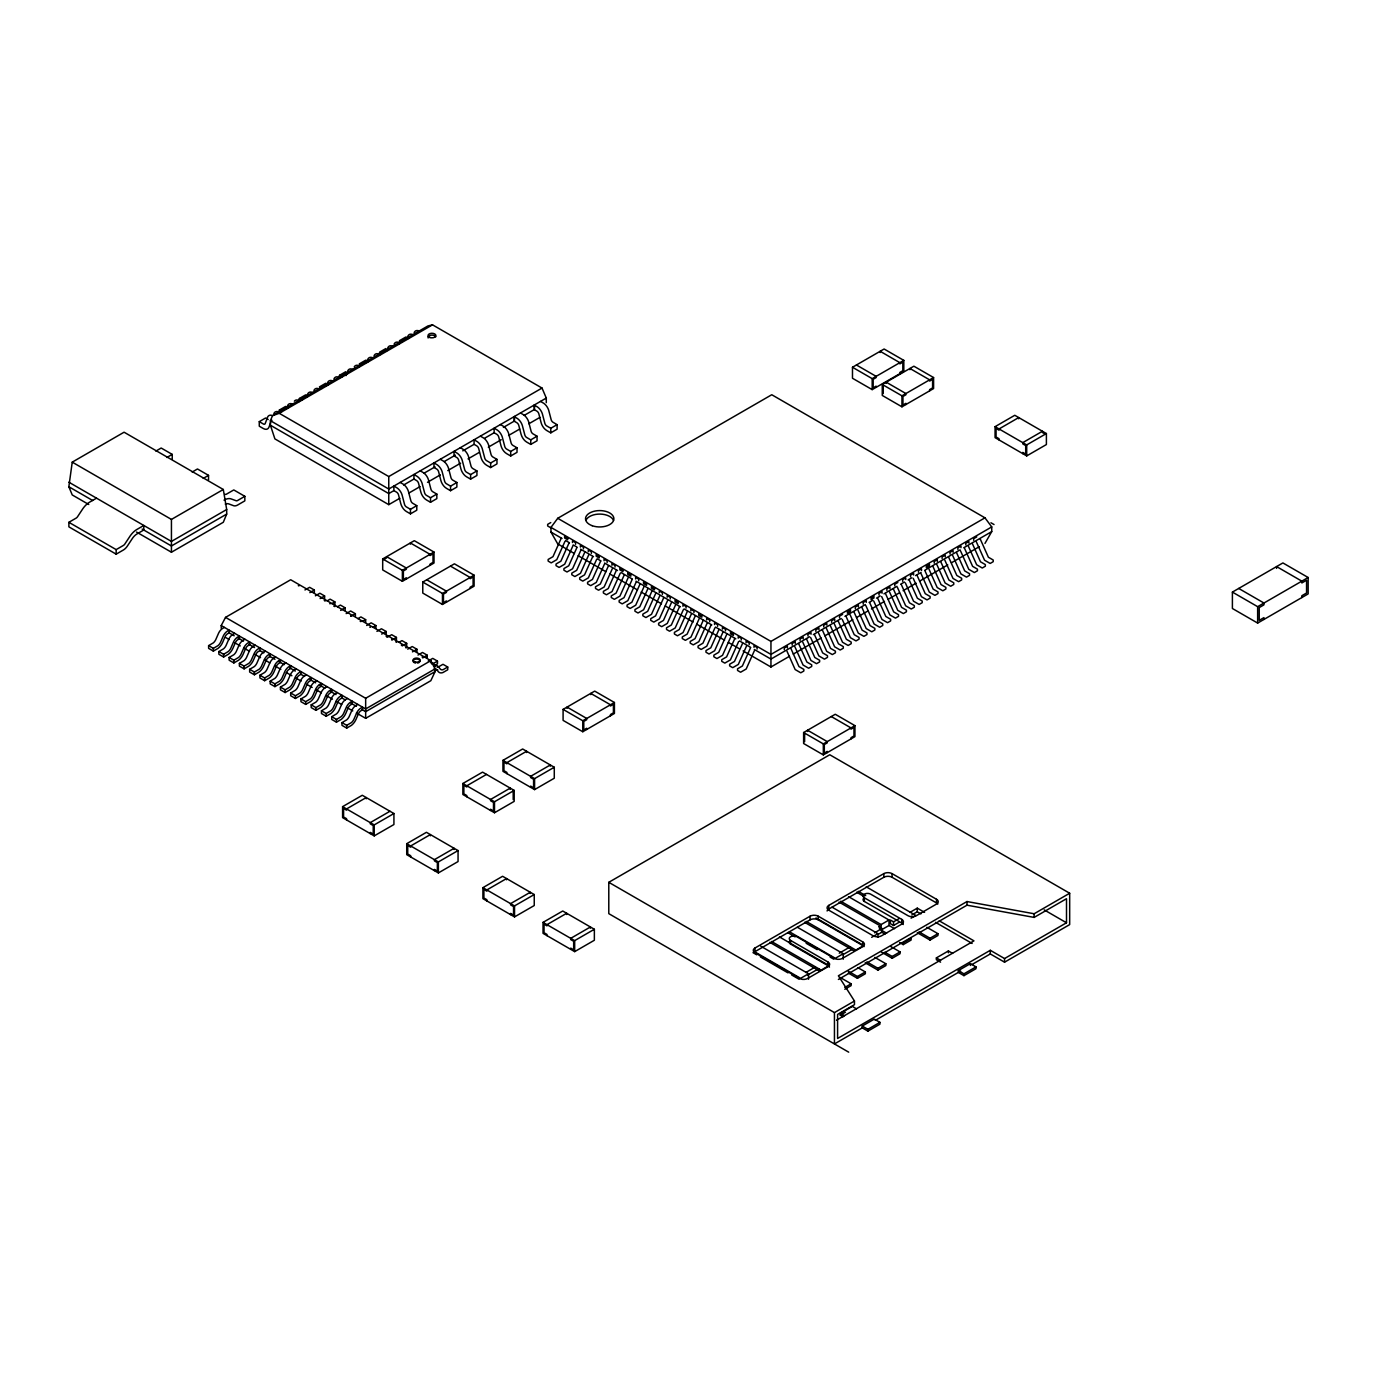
<?xml version="1.0" encoding="UTF-8"?>
<svg xmlns="http://www.w3.org/2000/svg" width="1377" height="1377" viewBox="0 0 1377 1377"><rect width="100%" height="100%" fill="white"/><g stroke="black" fill="none" stroke-linecap="round" stroke-linejoin="round"><path stroke-width="1.5" d="M88.765 504.498L72.241 494.945L68.85 486.752L72.241 462.138L124.085 432.206L223.298 489.489L226.689 509.524L226.689 514.086L223.298 522.279L171.436 552.229L136.53 532.073M270.649 422.567L268.963 427.163A8.52 4.923 60 0 1 263.282 428.505L259.272 426.199L259.272 421.637L265.589 417.988L268.188 419.503M286.45 408.78L287.759 405.286A8.555 4.94 60 0 1 292.613 404.098M306.486 397.213L307.811 393.702A8.555 4.94 60 0 1 312.665 392.531L313.181 392.806M326.538 385.629L327.846 382.135A8.555 4.94 60 0 1 332.7 380.964L333.217 381.222M346.023 375.594L347.899 370.568A8.555 4.94 60 0 1 352.753 369.38L353.269 369.656M366.626 362.495L367.934 358.984A8.555 4.94 60 0 1 372.788 357.813L373.322 358.089M386.662 350.911L387.987 347.417A8.555 4.94 60 0 1 392.841 346.247L393.357 346.505M406.714 339.344L408.04 335.85A8.555 4.94 60 0 1 412.876 334.663L413.41 334.938M399.829 498.267L388.762 504.653L274.901 438.902L270.408 425.235L270.408 420.691L272.526 415.665L427.92 325.953L432.516 324.834L542.022 388.056L546.29 398.073L546.29 402.635M264.195 659.962L261.578 665.986A6.334 3.649 -60 0 1 259.048 669.325L254.384 672.045L249.65 669.308L249.65 672.045L254.384 674.782L259.117 672.045A9.673 5.594 -60 0 0 263.73 665.969L266.14 660.409A4.165 2.41 -60 0 1 268.584 657.466L270.167 656.554L270.167 653.817L268.154 655.004A7.522 4.338 -60 0 0 264.418 659.463L269.772 662.974M273.834 413.651L274.04 413.203A8.555 4.94 60 0 1 278.877 412.033L279.411 412.308M313.922 390.5L314.128 390.07A8.555 4.94 60 0 1 318.965 388.882M333.974 378.933L334.163 378.486A8.555 4.94 60 0 1 339.017 377.315L339.534 377.591M374.062 355.782L374.251 355.352A8.555 4.94 60 0 1 379.105 354.164L379.622 354.44M394.097 344.216L394.304 343.768A8.555 4.94 60 0 1 399.158 342.598L399.674 342.873M414.15 332.649L414.339 332.201A8.555 4.94 60 0 1 419.193 331.031L419.71 331.289M561.179 538.304L552.986 556.669L548.132 559.458L548.132 561.093L551.213 562.883L556.79 559.647L565 541.299M569.08 542.865L560.869 561.214L556.033 564.019L556.033 565.654L559.096 567.427L564.69 564.209L572.901 545.86M576.963 547.426L568.753 565.775L563.916 568.581L563.916 570.216L566.997 571.989L572.574 568.77L580.784 550.404M584.864 551.988L576.653 570.336L571.799 573.125L571.799 574.777L574.88 576.55L580.474 573.314L588.685 554.965M592.747 556.532L584.537 574.88L579.7 577.686L579.7 579.321L582.781 581.111L588.358 577.875L596.568 559.527M600.647 561.093L592.437 579.442L587.583 582.247L587.583 583.882L590.664 585.655L596.258 582.437L604.469 564.088M608.531 565.654L600.32 584.003L595.484 586.791L595.484 588.444L598.565 590.217L604.142 586.998L612.352 568.632M616.431 570.198L608.221 588.564L603.367 591.353L603.367 592.988L606.448 594.778L612.042 591.542L620.252 573.193M624.315 574.76L616.104 593.108L611.268 595.914L611.268 597.549L614.349 599.322L619.925 596.103L628.136 577.755M632.215 579.321L624.005 597.67L619.151 600.458L619.151 602.11L622.232 603.883L627.826 600.665L636.036 582.299M640.098 583.865L631.888 602.231L627.051 605.019L627.051 606.655L630.132 608.445L635.709 605.209L643.92 586.86M647.999 588.427L639.789 606.775L634.935 609.581L634.935 611.216L638.016 612.989L643.61 609.77L651.803 591.422M655.882 592.988L647.672 611.336L642.835 614.142L642.835 615.777L645.916 617.55L651.493 614.331L659.703 595.966M663.783 597.549L655.572 615.898L650.719 618.686L650.719 620.338L653.8 622.111L659.394 618.875L667.587 600.527M671.666 602.093L663.456 620.442L658.619 623.247L658.619 624.883L661.7 626.673L667.277 623.437L675.487 605.088M679.549 606.655L671.356 625.003L666.502 627.809L666.502 629.444L669.583 631.217L675.178 627.998L683.371 609.65M687.45 611.216L679.24 629.564L674.403 632.353L674.403 634.005L677.484 635.778L683.061 632.559L691.271 614.194M695.333 615.76L687.14 634.126L682.286 636.914L682.286 638.549L685.367 640.339L690.961 637.103L699.155 618.755M703.234 620.321L695.024 638.67L690.187 641.475L690.187 643.111L693.268 644.884L698.845 641.665L707.055 623.316M711.117 624.883L702.924 643.231L698.07 646.02L698.07 647.672L701.151 649.445L706.745 646.226L714.938 627.86M719.018 629.427L710.807 647.792L705.971 650.581L705.971 652.233L709.035 654.006L714.629 650.77L722.839 632.422M726.901 633.988L718.708 652.337L713.854 655.142L713.854 656.777L716.935 658.55L722.529 655.332L730.722 636.983M734.802 638.549L726.591 656.898L721.755 659.703L721.755 661.339L724.818 663.112L730.412 659.893L738.623 641.544M742.685 643.111L734.492 661.459L729.638 664.248L729.638 665.9L732.719 667.673L738.313 664.437L746.506 646.088M750.585 647.655L742.375 666.003L737.538 668.809L737.538 670.444L740.602 672.234L746.196 668.998L754.407 650.65M221.232 628.308L221.232 625.571L225.518 617.378L290.685 579.751L430.829 660.65L435.098 668.861L435.098 671.597L430.829 680.703L365.662 718.329L356.436 713.011M984.968 543.416L991.733 531.608L991.733 526.926L984.968 517.838L771.757 394.734L557.719 518.303L550.972 527.408L550.972 532.09L557.719 543.898L574.416 553.537M155.876 451.088L161.178 448.024L172.228 454.393L172.228 458.954M96.51 498.164L89.092 502.467A16.317 9.415 -60 0 0 82.964 508.526L77.542 516.736A3.649 2.1 -60 0 1 76.165 518.096L68.884 522.313L68.884 526.857L116.167 554.156L123.31 550.043A9.226 5.336 -60 0 0 127.441 545.946L132.226 538.682A10.741 6.197 -60 0 1 137.029 533.915L143.793 530.007L143.793 525.463L136.375 529.766A16.317 9.415 -60 0 0 130.247 535.825L124.825 544.035A3.649 2.1 -60 0 1 123.448 545.395L116.167 549.612L68.884 522.313M166.91 457.474L172.228 454.393M279.324 413.1L279.324 410.071L285.624 406.422L288.241 407.919M299.36 401.533L299.36 398.487L305.677 394.855L308.276 396.352M339.448 378.382L339.448 375.353L345.765 371.704M359.5 366.816L359.5 363.769L365.817 360.137L368.416 361.635M385.853 348.553L379.536 352.202L379.536 355.249M399.588 343.665L399.588 340.635L405.905 336.986L408.504 338.484M259.272 421.637L263.489 424.064A2.943 1.704 60 0 0 265.159 423.668L267.723 416.852A8.555 4.94 60 0 1 272.577 415.682L279.256 413.307L432.516 324.834M192.178 472.053L197.479 468.972L208.529 475.358L208.529 479.919M203.211 478.421L208.529 475.358M72.241 462.138L171.436 519.422L223.298 489.489M225.26 504.102A10.741 6.197 -60 0 1 228.789 503.913L233.556 505.686A9.226 5.336 -60 0 0 237.687 504.998L244.831 500.867L244.831 496.322L237.55 500.522A3.649 2.1 -60 0 1 236.173 500.746L230.751 498.784A16.317 9.415 -60 0 0 224.623 499.799L224.021 500.126M226.689 509.524L171.436 541.419L68.85 482.191M226.689 514.086L171.436 545.981L142.124 529.061M279.256 413.307L388.762 476.545L542.022 388.056M546.29 398.073L388.762 489.024L270.408 420.691M400.208 482.415L403.495 484.343A8.555 4.94 60 0 1 408.332 491.107L410.897 500.884A2.943 1.704 60 0 0 412.566 503.19L416.783 505.652L416.783 510.213L410.466 513.862L406.456 511.538A8.52 4.923 60 0 1 400.776 503.638L398.538 494.911A2.961 1.704 60 0 0 396.559 492.157L393.891 490.625L388.762 493.586L270.408 425.235M403.65 484.997L413.943 479.041L416.594 480.573A2.961 1.704 60 0 1 418.574 483.344L420.828 492.054A8.52 4.923 60 0 0 426.509 499.971L430.519 502.278L436.836 498.629L436.836 494.085L432.602 491.623A2.943 1.704 60 0 1 430.949 489.3L428.385 479.54A8.555 4.94 60 0 0 423.531 472.759L420.26 470.848M423.944 473.258L435.046 466.872M444.272 461.536L455.357 455.133M462.758 450.864L473.843 444.461M484.928 438.058L494.154 432.739L494.119 428.195L497.407 430.123A8.555 4.94 60 0 1 502.244 436.888L504.808 446.664A2.943 1.704 60 0 0 506.478 448.971L510.695 451.432L517.012 447.783L517.012 452.344L510.695 455.994L506.684 453.67A8.52 4.923 60 0 1 501.004 445.769L498.749 437.043A2.961 1.704 60 0 0 496.77 434.289L494.119 432.757M503.397 427.404L514.482 421.001L514.482 416.439M524.224 415.372L534.534 409.434L534.534 404.872M409.055 492.949L420.105 486.563M427.49 482.294L440.382 474.841M447.766 470.59L460.675 463.137M468.042 458.885L479.11 452.499M488.319 447.181L501.228 439.728M508.595 435.459L519.663 429.073M528.888 423.755L539.939 417.369M393.891 490.625L393.891 486.064L397.178 487.992A8.555 4.94 60 0 1 402.032 494.756L404.58 504.533A2.943 1.704 60 0 0 406.249 506.839L410.466 509.301L416.783 505.652M413.943 479.041L413.943 474.48L417.214 476.408A8.555 4.94 60 0 1 422.068 483.189L424.632 492.949A2.943 1.704 60 0 0 426.302 495.272L430.519 497.717L436.836 494.085M450.554 486.15L456.871 482.501L456.871 487.062L450.554 490.711L446.544 488.387A8.52 4.923 60 0 1 440.864 480.487L438.626 471.76A2.961 1.704 60 0 0 436.647 469.006L433.996 467.474L433.996 462.913L437.266 464.841A8.555 4.94 60 0 1 442.12 471.623L444.668 481.382A2.943 1.704 60 0 0 446.337 483.688L450.554 486.15L450.554 490.711M470.607 474.583L476.924 470.934L476.924 475.495L470.607 479.127L466.596 476.821A8.52 4.923 60 0 1 460.916 468.92L458.661 460.193A2.961 1.704 60 0 0 456.682 457.439L454.031 455.907L454.031 451.346L457.302 453.257A8.555 4.94 60 0 1 462.156 460.038L464.72 469.815A2.943 1.704 60 0 0 466.39 472.122L470.607 474.583L470.607 479.127M490.642 462.999L496.959 459.367L496.959 463.911L490.642 467.56L486.649 465.254A8.52 4.923 60 0 1 480.969 457.336L478.714 448.627A2.961 1.704 60 0 0 476.735 445.855L474.084 444.323L474.084 439.762L477.354 441.69A8.555 4.94 60 0 1 482.208 448.472L484.773 458.231A2.943 1.704 60 0 0 486.425 460.555L490.642 462.999L490.642 467.56M530.747 439.865L537.047 436.216L537.047 440.778L530.747 444.41L526.737 442.103A8.52 4.923 60 0 1 521.057 434.203L518.802 425.476A2.961 1.704 60 0 0 516.823 422.722L514.172 421.173L514.172 416.629L517.442 418.539A8.555 4.94 60 0 1 522.296 425.321L524.861 435.098A2.943 1.704 60 0 0 526.513 437.404L530.747 439.865L530.747 444.41M550.783 428.281L557.1 424.65L557.1 429.194L550.783 432.843L546.772 430.536A8.52 4.923 60 0 1 541.092 422.619L538.855 413.909A2.961 1.704 60 0 0 536.875 411.138L534.207 409.606L534.207 405.045L537.495 406.972A8.555 4.94 60 0 1 542.349 413.754L544.896 423.514A2.943 1.704 60 0 0 546.566 425.837L550.783 428.281L550.783 432.843M224.399 627.396L222.385 628.583A7.522 4.338 -60 0 0 218.65 633.041L215.81 639.548A6.334 3.649 -60 0 1 213.28 642.904L208.615 645.624L208.615 648.36L213.349 651.097L218.082 648.36A9.673 5.594 -60 0 0 222.695 642.267L225.105 636.708A4.165 2.41 -60 0 1 227.549 633.781L229.133 632.869L229.133 630.132L227.119 631.32A7.522 4.338 -60 0 0 223.384 635.778L220.544 642.284A6.334 3.649 -60 0 1 218.014 645.624L213.349 648.36L208.615 645.624M234.658 633.317L232.644 634.504A7.522 4.338 -60 0 0 228.909 638.962L226.069 645.469A6.334 3.649 -60 0 1 223.539 648.825L218.874 651.545L218.874 654.282L223.608 657.018L228.341 654.282A9.673 5.594 -60 0 0 232.954 648.188L235.364 642.629A4.165 2.41 -60 0 1 237.808 639.703L239.391 638.79L239.391 636.054L237.378 637.241A7.522 4.338 -60 0 0 233.642 641.699L230.802 648.206A6.334 3.649 -60 0 1 228.272 651.545L223.608 654.282L218.874 651.545M309.859 592.644L314.352 590.044L314.352 592.764M315.385 595.828L319.877 593.229L324.611 595.966L324.611 598.702M382.686 558.942L414.305 540.679L434.013 552.057L434.013 563.038L402.377 581.301L382.686 569.923L382.686 558.942L402.377 570.302L434.013 552.057M244.917 639.238L242.903 640.425A7.522 4.338 -60 0 0 239.168 644.884L236.328 651.39A6.334 3.649 -60 0 1 233.797 654.746L229.133 657.466L229.133 660.203L233.866 662.939L238.6 660.203A9.673 5.594 -60 0 0 243.213 654.109L245.622 648.55A4.165 2.41 -60 0 1 248.067 645.624L249.65 644.711L249.65 641.975L247.636 643.162A7.522 4.338 -60 0 0 243.901 647.62L241.061 654.127A6.334 3.649 -60 0 1 238.531 657.483L233.866 660.203L229.133 657.466M383.667 559.578L386.644 557.874M320.118 598.565L324.611 595.966M327.141 600.888L330.136 599.15L334.869 601.887L334.869 604.623M255.175 645.159L253.161 646.347A7.522 4.338 -60 0 0 249.426 650.805L246.586 657.328A6.334 3.649 -60 0 1 244.056 660.667L239.391 663.387L239.391 666.124L244.125 668.861L248.858 666.124A9.673 5.594 -60 0 0 253.471 660.048L255.881 654.471A4.165 2.41 -60 0 1 258.325 651.545L259.909 650.632L259.909 647.896L257.895 649.083A7.522 4.338 -60 0 0 254.16 653.541L251.32 660.048A6.334 3.649 -60 0 1 248.789 663.404L244.125 666.124L239.391 663.387M331.874 603.625L334.869 601.887M337.399 606.809L340.394 605.071L345.128 607.808L345.128 610.545M265.434 651.097L263.42 652.268A7.522 4.338 -60 0 0 259.685 656.743L256.845 663.249A6.334 3.649 -60 0 1 254.315 666.588L249.65 669.308M340.635 610.407L345.128 607.808M346.161 613.591L350.653 610.992L355.386 613.729L355.386 616.466M275.693 657.018L273.679 658.189A7.522 4.338 -60 0 0 269.944 662.664L267.104 669.17A6.334 3.649 -60 0 1 264.573 672.51L259.909 675.246L259.909 677.966L264.642 680.703L269.376 677.966A9.673 5.594 -60 0 0 273.989 671.89L276.398 666.33A4.165 2.41 -60 0 1 278.842 663.387L280.426 662.475L280.426 659.755L278.412 660.926A7.522 4.338 -60 0 0 274.677 665.401L271.837 671.907A6.334 3.649 -60 0 1 269.307 675.246L264.642 677.966L259.909 675.246M350.894 616.328L355.386 613.729M357.917 618.652L360.912 616.913L365.662 619.65L365.662 622.387M422.773 582.075L454.41 563.83L474.101 575.19L474.101 586.189L442.465 604.451L422.773 593.074L422.773 582.075L442.465 593.453L474.101 575.19M285.951 662.939L283.937 664.11A7.522 4.338 -60 0 0 280.202 668.585L277.362 675.091A6.334 3.649 -60 0 1 274.832 678.431L270.167 681.167L270.167 683.887L274.901 686.624L279.634 683.887A9.673 5.594 -60 0 0 284.247 677.811L286.657 672.251A4.165 2.41 -60 0 1 289.101 669.308L290.685 668.396L290.685 665.676L288.671 666.847A7.522 4.338 -60 0 0 284.936 671.322L282.096 677.828A6.334 3.649 -60 0 1 279.565 681.167L274.901 683.887L270.167 681.167M362.65 621.388L365.662 619.65M366.678 625.451L371.17 622.834L375.921 625.571L375.921 628.308M296.21 668.861L294.196 670.048A7.522 4.338 -60 0 0 290.461 674.506L287.621 681.013A6.334 3.649 -60 0 1 285.091 684.352L280.426 687.089L280.426 689.825L285.159 692.545L289.893 689.825A9.673 5.594 -60 0 0 294.506 683.732L296.916 678.173A4.165 2.41 -60 0 1 299.36 675.246L300.943 674.334L300.943 671.597L298.929 672.768A7.522 4.338 -60 0 0 295.194 677.243L292.354 683.749A6.334 3.649 -60 0 1 289.824 687.089L285.159 689.825L280.426 687.089M550.748 522.572L547.667 524.344L547.667 525.98L551.402 528.131M372.909 627.31L375.921 625.571M376.937 631.372L381.429 628.773L386.18 631.492L386.18 634.229M306.469 674.782L304.455 675.969A7.522 4.338 -60 0 0 300.72 680.427L297.88 686.934A6.334 3.649 -60 0 1 295.349 690.273L290.685 693.01L290.685 695.746L295.418 698.466L300.152 695.746A9.673 5.594 -60 0 0 304.765 689.653L307.174 684.094A4.165 2.41 -60 0 1 309.618 681.167L311.202 680.255L311.202 677.518L309.188 678.689A7.522 4.338 -60 0 0 305.453 683.164L302.613 689.67A6.334 3.649 -60 0 1 300.083 693.01L295.418 695.746L290.685 693.01M381.67 634.091L386.18 631.492M852.483 367.263L884.12 349.001L903.811 360.378L903.811 371.377L872.192 389.622L852.483 378.262L852.483 367.263L872.192 378.641L903.811 360.378M387.195 637.293L391.688 634.694L396.438 637.413L396.438 640.15M316.727 680.703L314.713 681.89A7.522 4.338 -60 0 0 310.978 686.348L308.138 692.855A6.334 3.649 -60 0 1 305.608 696.211L300.943 698.931L300.943 701.668L305.677 704.404L310.41 701.668A9.673 5.594 -60 0 0 315.023 695.574L317.433 690.015A4.165 2.41 -60 0 1 319.877 687.089L321.461 686.176L321.461 683.44L319.447 684.627A7.522 4.338 -60 0 0 315.712 689.085L312.872 695.592A6.334 3.649 -60 0 1 310.341 698.931L305.677 701.668L300.943 698.931M391.929 640.03L396.438 637.413M398.951 642.353L401.964 640.615L406.697 643.352L406.697 646.071M326.986 686.624L324.972 687.812A7.522 4.338 -60 0 0 321.237 692.27L318.397 698.776A6.334 3.649 -60 0 1 315.867 702.132L311.202 704.852L311.202 707.589L315.935 710.325L320.669 707.589A9.673 5.594 -60 0 0 325.282 701.495L327.692 695.936A4.165 2.41 -60 0 1 330.136 693.01L331.719 692.097L331.719 689.361L329.705 690.548A7.522 4.338 -60 0 0 325.97 695.006L323.13 701.513A6.334 3.649 -60 0 1 320.6 704.852L315.935 707.589L311.202 704.852M402.187 645.951L406.697 643.352M407.712 649.135L412.222 646.536L416.956 649.273L416.956 652.01M337.245 692.545L335.231 693.733A7.522 4.338 -60 0 0 331.496 698.191L328.655 704.697A6.334 3.649 -60 0 1 326.125 708.053L321.461 710.773L321.461 713.51L326.194 716.247L330.928 713.51A9.673 5.594 -60 0 0 335.54 707.417L337.95 701.857A4.165 2.41 -60 0 1 340.394 698.931L341.978 698.019L341.978 695.282L339.964 696.469A7.522 4.338 -60 0 0 336.229 700.927L333.389 707.434A6.334 3.649 -60 0 1 330.859 710.79L326.194 713.51L321.461 710.773M412.446 651.872L416.956 649.273M882.261 384.458L913.88 366.196L933.589 377.556L933.589 388.555L901.952 406.817L882.261 395.44L882.261 384.458L901.952 395.819L933.589 377.556M417.971 655.056L422.481 652.457L427.214 655.194L427.214 657.931M347.503 698.466L345.489 699.654A7.522 4.338 -60 0 0 341.754 704.129L338.914 710.635A6.334 3.649 -60 0 1 336.384 713.975L331.719 716.694L331.719 719.431L336.453 722.168L341.186 719.431A9.673 5.594 -60 0 0 345.799 713.355L348.209 707.778A4.165 2.41 -60 0 1 350.653 704.852L352.237 703.94L352.237 701.203L350.223 702.39A7.522 4.338 -60 0 0 346.488 706.849L343.648 713.355A6.334 3.649 -60 0 1 341.117 716.711L336.453 719.431L331.719 716.694M422.705 657.793L427.214 655.194M428.23 660.977L432.739 658.378L437.473 661.115L437.473 663.852L434.306 665.676M225.518 617.378L365.662 698.277L430.829 660.65M357.762 704.404L355.748 705.575A7.522 4.338 -60 0 0 352.013 710.05L349.173 716.556A6.334 3.649 -60 0 1 346.643 719.896L341.978 722.615L341.978 725.352L346.711 728.089L351.445 725.352A9.673 5.594 -60 0 0 356.058 719.276L358.468 713.716A4.165 2.41 -60 0 1 360.912 710.773L362.495 709.861L362.495 707.124L360.481 708.312A7.522 4.338 -60 0 0 356.746 712.77L353.906 719.293A6.334 3.649 -60 0 1 351.376 722.632L346.711 725.352L341.978 722.615M437.473 661.115L432.963 663.714A6.334 3.649 -60 0 1 431.655 663.921M435.098 668.861L365.662 708.948L221.232 625.571M435.098 671.597L365.662 711.685L361.944 709.551M434.237 668.551A4.165 2.41 -60 0 1 435.975 668.964L438.385 671.752A9.673 5.594 -60 0 0 442.998 672.51L447.732 669.773L447.732 667.036L443.067 669.687A6.334 3.649 -60 0 1 440.537 669.274L437.697 666.038A7.522 4.338 -60 0 0 433.962 665.9L433.566 666.089M995.072 426.663L1014.78 415.286L1046.4 433.548L1046.4 444.547L1026.708 455.907L995.072 437.645L995.072 426.663L1026.708 444.926L1046.4 433.548M342.598 806.647L362.289 795.269L393.925 813.532L393.925 824.53L374.217 835.891L342.598 817.645L342.598 806.647L374.217 824.909L393.925 813.532M1042.441 431.259L1022.75 442.637L1022.75 443.859L1025.71 445.58L1025.71 454.117L1022.75 452.413L1022.75 453.635M563.09 709.379L594.709 691.116L614.417 702.494L614.417 713.475L582.781 731.738L563.09 720.378L563.09 709.379L582.781 720.756L614.417 702.494M389.966 811.26L370.275 822.62L370.275 823.842L373.236 825.563L373.236 834.101L370.275 832.397L370.275 833.619M462.861 783.496L482.57 772.136L514.189 790.398L514.189 801.38L494.498 812.757L462.861 794.495L462.861 783.496L494.498 801.758L514.189 790.398M502.949 760.362L522.658 748.985L554.277 767.247L554.277 778.229L534.586 789.606L502.949 771.344L502.949 760.362L534.586 778.625L554.277 767.247M486.511 774.408L466.82 785.785L466.82 787.007L463.86 785.286L463.86 793.84L466.82 795.562L466.82 796.767M406.731 843.688L426.44 832.31L458.059 850.573L458.059 861.554L438.368 872.932L406.731 854.669L406.731 843.688L438.368 861.933L458.059 850.573M557.719 518.303L770.948 641.407L984.968 517.838M991.733 526.926L770.948 654.402L550.972 527.408M842.604 614.366L839.522 616.139L839.522 617.774M874.171 596.138L871.09 597.911L871.09 599.563L874.171 597.773M897.838 582.471L894.775 584.244L894.775 585.879M976.758 536.91L973.677 538.682L973.677 540.318M809.624 636.759L770.948 659.084L754.303 649.479M813.342 634.608L841.209 618.514M844.927 616.362L865.376 604.572M869.094 602.42L872.811 600.286M876.529 598.134L880.23 595.983M883.948 593.848L896.961 586.327M900.678 584.192L904.396 582.041M908.114 579.889L911.832 577.755M915.55 575.603L921.127 572.384M924.828 570.233L960.148 549.853M963.866 547.702L991.733 531.608M743.132 650.942L770.948 667.002L789.555 656.244M793.272 654.092L821.191 637.981M824.909 635.83L852.828 619.719M856.563 617.567L867.717 611.113M871.452 608.961L884.464 601.439M888.199 599.305L899.37 592.85M903.088 590.699L916.118 583.177M919.836 581.025L947.755 564.914M951.473 562.763L979.391 546.652M482.914 887.649L502.605 876.288L534.242 894.551L534.242 905.532L514.533 916.91L482.914 898.647L482.914 887.649L514.533 905.911L534.242 894.551M803.617 732.53L835.254 714.267L854.945 725.645L854.945 736.626L823.326 754.889L803.617 743.511L803.617 732.53L823.326 743.907L854.945 725.645M848.697 1052.166L608.789 913.657L608.789 882.313L829.763 754.751L1069.671 893.243L1069.671 924.604L1004.556 962.179L990.304 953.951L971.749 964.657M543.037 922.383L562.745 911.006L594.365 929.268L594.365 940.25L574.674 951.627L543.037 933.365L543.037 922.383L574.674 940.629L594.365 929.268M1232.398 592.093L1282.899 562.935L1308.15 577.514L1308.15 593.917L1257.649 623.075L1232.398 608.496L1232.398 592.093L1257.649 606.672L1308.15 577.514M790.553 940.405L827.938 961.989A5.818 3.356 0 0 1 827.938 966.74L807.679 978.445A5.818 3.356 0 0 1 799.452 978.445L754.975 952.764A5.818 3.356 0 0 1 754.975 948.013L810.037 916.221A5.818 3.356 0 0 1 818.265 916.221L862.742 941.902A5.818 3.356 0 0 1 862.742 946.653L842.483 958.358A5.818 3.356 0 0 1 834.255 958.358L796.87 936.773A4.458 2.582 0 0 0 790.553 936.773A4.458 2.582 0 0 0 790.553 940.405L790.553 944.054L827.938 965.638A5.818 3.356 0 0 1 829.453 967.153M864.36 901.453A4.458 2.582 0 0 1 864.36 897.804L901.746 919.388A5.818 3.356 0 0 1 901.746 924.139L881.469 935.844A5.818 3.356 0 0 1 873.242 935.844L828.765 910.163A5.818 3.356 0 0 1 828.765 905.412L883.845 873.62A5.818 3.356 0 0 1 892.055 873.62L936.532 899.301A5.818 3.356 0 0 1 936.532 904.052L916.273 915.739A5.818 3.356 0 0 1 908.045 915.739L870.66 894.155A4.458 2.582 0 0 0 864.36 894.155A4.458 2.582 0 0 0 864.36 897.804L864.36 901.453L901.746 923.038A5.818 3.356 0 0 1 903.243 924.535M754.045 952.35A5.818 3.356 0 0 1 754.975 951.662L810.037 919.87A5.818 3.356 0 0 1 818.265 919.87L862.742 945.551A5.818 3.356 0 0 1 863.999 946.636M827.112 910.989A5.818 3.356 0 0 1 828.765 909.061L883.845 877.269A5.818 3.356 0 0 1 892.055 877.269L936.532 902.951A5.818 3.356 0 0 1 937.806 904.035M881.125 924.569L889.008 920.008L889.008 925.482L881.125 930.026L881.125 924.569L840.71 901.229M805.82 972.489L815.098 967.119M839.247 953.194L850.384 946.756M874.533 932.814L881.951 928.528L881.951 932.177L878.233 934.329M899.009 922.332L893.535 925.482L890.385 923.674L890.385 920.025L893.535 921.85L899.009 918.683M909.973 912.366L917.271 908.149L924.587 912.366M808.523 979.236L808.523 973.78L800.622 978.324L754.699 951.817M843.24 959.201L843.24 953.727L835.357 958.289L789.417 931.764M871.658 937.324L877.958 933.675L877.958 937.324M807.679 975.054L818.816 968.633M842.965 954.691L852.243 949.338M911.798 914.948L917.271 911.781L920.938 913.898M862.174 946.429L855.874 950.078L806.268 921.437M911.109 918.184L915.843 915.447L866.236 886.822M1069.671 893.243L1034.144 913.76L966.998 901.539L838.386 975.794L854.463 1001.027L854.463 1004.676L837.595 1014.419L837.595 1038.465L990.304 950.302L1004.556 958.547L1066.504 922.779L1066.504 898.716L1034.144 917.409L966.998 905.188L838.386 979.443M903.226 944.622L911.109 940.061L911.109 938.236L903.226 942.797L903.226 944.622L899.577 942.505M848.232 971.198L857.441 976.5L865.341 971.955L865.341 973.78L857.441 978.324L848.335 973.074M884.809 952.213L892.176 956.464L900.059 951.903L900.059 953.727L892.176 958.289L881.246 951.972M844.824 987.447L851.141 983.798L851.141 985.622L844.824 989.271M866.908 961.921L877.958 968.306L885.859 963.745L885.859 965.57L877.958 970.131L865.221 962.764M918.993 931.85L930.043 938.236L937.944 933.675L937.944 935.499L930.043 940.061L917.306 932.694M608.789 882.313L834.445 1012.594L854.463 1001.027M843.103 1016.811L840.28 1015.193L840.28 1013.369L852.329 1006.415L856.546 1008.859M940.577 962.162L936.36 959.735L936.36 957.91L948.392 950.956L952.626 953.383M840.28 1015.193L845.444 1012.215M836.51 1020.219L973.952 940.87L939.217 920.817M862.26 1027.879L862.26 1026.054L874.292 1019.1L879.92 1022.354L879.92 1024.178L867.889 1031.132L862.26 1027.879L834.445 1043.938L834.445 1012.594M958.323 970.596L970.372 963.642L976 966.878L976 968.702L963.952 975.656L958.323 972.403L958.323 970.596L963.952 973.832L976 966.878M875.256 1020.374L960.612 971.095M862.26 1026.054L867.889 1029.307L879.92 1022.354M304.954 589.958L309.618 587.308L314.352 590.044M224.967 494.309L225.122 494.36A3.649 2.1 -60 0 0 226.499 494.136L233.78 489.937L244.831 496.322M359.586 366.007L359.07 365.748A8.555 4.94 60 0 0 354.216 366.919M299.446 400.724L298.929 400.466A8.555 4.94 60 0 0 294.368 401.172M1042.441 432.481L1045.418 434.203M856.442 364.991L876.133 376.351L876.133 377.573L873.173 379.295L873.173 387.832L876.133 386.128L876.133 387.35M1238.698 588.444L1263.966 603.023L1263.966 604.847L1259.215 607.584L1259.215 620.338L1263.966 617.602L1263.966 619.426M990.958 522.778L994.039 524.551M540.524 401.413L543.795 403.323A8.555 4.94 60 0 1 548.648 410.105L551.213 419.865A2.943 1.704 60 0 0 552.883 422.188L557.1 424.65M399.588 340.635L402.187 342.133M520.489 412.98L523.759 414.907A8.555 4.94 60 0 1 528.613 421.672L531.161 431.449A2.943 1.704 60 0 0 532.83 433.755L537.047 436.216M500.436 424.546L503.707 426.474A8.555 4.94 60 0 1 508.561 433.256L511.125 443.015A2.943 1.704 60 0 0 512.795 445.339L517.012 447.783M359.5 363.769L362.099 365.284M480.384 436.13L483.671 438.041A8.555 4.94 60 0 1 488.525 444.823L491.073 454.582A2.943 1.704 60 0 0 492.742 456.906L496.959 459.367M339.448 375.353L342.064 376.85M460.348 447.697L463.619 449.625A8.555 4.94 60 0 1 468.473 456.389L471.037 466.166A2.943 1.704 60 0 0 472.69 468.473L476.924 470.934M328.328 384.785L325.729 383.271L319.412 386.92L322.011 388.434M440.296 459.264L443.583 461.192A8.555 4.94 60 0 1 448.437 467.973L450.985 477.733A2.943 1.704 60 0 0 452.654 480.057L456.871 482.501M730.326 632.009L733.407 633.781L733.407 635.434L730.326 633.661M550.972 532.09L562.057 538.493M565.758 540.627L569.458 542.762M573.159 544.896L576.843 547.03M580.543 549.165L593.487 556.635M597.188 558.769L600.871 560.904M604.572 563.038L617.516 570.508M621.216 572.643L632.301 579.046M636.002 581.18L680.358 606.792M684.059 608.927L711.789 624.934M715.489 627.069L735.817 638.808M739.518 640.942L750.603 647.345M578.116 555.671L605.932 571.73M609.632 573.865L637.448 589.924M641.166 592.058L661.545 603.832M665.263 605.983L693.079 622.043M696.779 624.177L724.595 640.236M728.295 642.37L739.415 648.791M299.36 398.487L301.976 400.001M831.295 716.556L851.003 727.917L851.003 729.139L853.964 727.435L853.964 735.972L851.003 737.693L851.003 738.915M279.324 410.071L281.924 411.568M450.451 566.102L470.142 577.479L470.142 578.701L473.103 576.98L473.103 585.535L470.142 587.239L470.142 588.461M1044.196 909.887L1066.504 922.779M386.644 556.652L406.335 568.03L406.335 569.252L403.375 570.956L403.375 579.51L406.335 577.789L406.335 579.011M426.732 579.803L446.423 591.163L446.423 592.385L443.463 594.107L443.463 602.644L446.423 600.94L446.423 602.162M935.551 922.349L972.128 943.452M926.893 927.306L937.944 933.675M858.353 891.367L865.703 895.618M856.649 892.21L864.016 896.479M848.593 896.685L889.008 920.008M447.732 667.036L442.998 664.299L438.334 666.967A6.334 3.649 -60 0 1 437.18 667.122M889.008 925.482L894.534 928.666M936.36 957.91L940.577 960.337M839.041 902.09L879.542 925.482L879.542 929.131M878.801 926.704L881.951 928.528M881.125 930.026L886.65 933.227M881.366 932.005L884.998 934.105M832.035 907.168L877.958 933.675M890.85 946.584L900.059 951.903M68.85 486.752L92.672 500.505M815.993 917.943L861.916 944.467M874.808 957.376L885.859 963.745M804.564 922.28L854.291 950.991M797.317 927.203L843.24 953.727M857.974 967.704L865.341 971.955M787.73 932.608L795.097 936.876M806.147 943.245L817.198 949.631M830.09 957.067L833.773 959.201M779.434 936.928L829.04 965.57L821.14 970.131L771.55 941.489M840.09 977.412L851.141 983.798M769.846 942.333L819.573 971.043M228.651 632.577L234.193 635.795M237.894 637.93L243.454 641.131M249.013 644.35L254.556 647.551M260.115 650.753L263.816 652.887M269.376 656.106L274.935 659.308M278.636 661.442L284.196 664.661M289.738 667.862L295.298 671.064M300.857 674.282L304.558 676.417M310.1 679.618L315.66 682.82M319.361 684.971L324.92 688.173M330.48 691.374L336.022 694.576M341.582 697.795L345.283 699.929M350.842 703.131L356.402 706.349M760.758 946.206L808.523 973.78M225.518 637.413L229.202 639.548M234.727 642.749L240.269 645.933M243.953 648.068L249.478 651.269M255.02 654.454L260.546 657.655M275.297 666.158L280.839 669.36M286.364 672.561L291.89 675.746M295.59 677.88L301.115 681.064M306.641 684.266L312.183 687.45M315.867 689.584L321.392 692.786M326.934 695.97L332.459 699.172M336.143 701.306L341.685 704.49M347.211 707.692L352.753 710.876M753.012 952.66L756.696 954.795M760.379 956.912L788.005 972.868M791.689 974.985L799.056 979.236M840.28 1013.369L844.514 1015.813M422.928 657.621L422.705 657.397A7.522 4.338 -60 0 0 422.102 657.001M386.627 636.656L386.403 636.432A7.522 4.338 -60 0 0 386.111 636.208M351.118 616.156L350.877 615.932A7.522 4.338 -60 0 0 350.601 615.708M325.075 601.129L324.834 600.888A7.522 4.338 -60 0 0 324.249 600.492M435.597 666.33L432.963 663.318A7.522 4.338 -60 0 0 430.502 662.733M980.183 538.889L988.393 557.237L993.23 560.026L993.23 561.678L990.166 563.451L984.572 560.232L976.362 541.867M972.3 543.433L980.493 561.799L985.347 564.587L985.347 566.222L982.266 568.012L976.672 564.777L968.479 546.428M964.399 547.994L972.61 566.343L977.446 569.149L977.446 570.784L974.382 572.557L968.788 569.338L960.578 550.989M956.516 552.556L964.709 570.904L969.563 573.71L969.563 575.345L966.482 577.118L960.905 573.899L952.695 555.533M948.615 557.117L956.826 575.466L961.662 578.254L961.662 579.906L958.599 581.679L953.004 578.443L944.794 560.095M940.732 561.661L948.925 580.01L953.779 582.815L953.779 584.45L950.698 586.241L945.121 583.005L936.911 564.656M932.831 566.222L941.042 584.571L945.879 587.377L945.879 589.012L942.815 590.785L937.221 587.566L929.01 569.217M924.948 570.784L933.158 589.132L937.995 591.921L937.995 593.573L934.914 595.346L929.337 592.127L921.127 573.761M917.048 575.328L925.258 593.694L930.112 596.482L930.112 598.117L927.031 599.907L921.437 596.671L913.226 578.323M909.164 579.889L917.375 598.238L922.211 601.043L922.211 602.678L919.13 604.451L913.553 601.233L905.343 582.884M901.264 584.45L909.474 602.799L914.328 605.587L914.328 607.24L911.247 609.013L905.653 605.794L897.443 587.428M893.38 588.995L901.591 607.36L906.427 610.149L906.427 611.784L903.346 613.574L897.77 610.338L889.559 591.99M885.48 593.556L893.69 611.904L898.544 614.71L898.544 616.345L895.463 618.118L889.869 614.899L881.659 596.551M877.597 598.117L885.807 616.466L890.644 619.271L890.644 620.907L887.563 622.679L881.986 619.461L873.775 601.112M869.696 602.678L877.906 621.027L882.76 623.815L882.76 625.468L879.679 627.241L874.085 624.005L865.875 605.656M861.813 607.223L870.023 625.571L874.86 628.377L874.86 630.012L871.779 631.802L866.202 628.566L857.991 610.218M853.912 611.784L862.122 630.132L866.976 632.938L866.976 634.573L863.895 636.346L858.301 633.127L850.108 614.779M846.029 616.345L854.239 634.694L859.076 637.482L859.076 639.135L855.995 640.907L850.418 637.689L842.208 619.323M838.128 620.889L846.339 639.255L851.193 642.043L851.193 643.679L848.112 645.469L842.517 642.233L834.324 623.884M830.245 625.451L838.455 643.799L843.292 646.605L843.292 648.24L840.211 650.013L834.634 646.794L826.424 628.446M822.362 630.012L830.555 648.36L835.409 651.149L835.409 652.801L832.328 654.574L826.734 651.355L818.54 632.99M814.461 634.556L822.671 652.922L827.508 655.71L827.508 657.363L824.427 659.135L818.85 655.9L810.64 637.551M806.578 639.117L814.771 657.466L819.625 660.272L819.625 661.907L816.544 663.68L810.95 660.461L802.757 642.112M798.677 643.679L806.888 662.027L811.724 664.833L811.724 666.468L808.643 668.241L803.066 665.022L794.856 646.674M790.794 648.24L798.987 666.588L803.841 669.377L803.841 671.029L800.76 672.802L795.166 669.566L786.973 651.218M1301.833 597.549L1301.833 595.725L1306.566 593.005L1306.566 580.233L1301.833 582.97L1301.833 581.146L1276.582 566.567L1276.582 568.391M1257.649 606.672L1257.649 623.075M1034.144 913.76L1034.144 917.409M1026.708 444.926L1026.708 455.907M1018.722 418.797L1018.722 417.575L999.031 428.953L999.031 430.158L996.07 428.454L996.07 437.008L999.031 438.712L999.031 439.934M1004.556 958.547L1004.556 962.179M990.304 950.302L990.304 953.951M970.372 963.642L970.372 965.466M968.874 543.106L968.874 541.471L965.793 543.244L965.793 544.879M966.998 901.539L966.998 905.188M963.952 973.832L963.952 975.656M960.974 547.667L960.974 546.015L957.893 547.788L957.893 549.44M953.091 552.211L953.091 550.576L950.01 552.349L950.01 553.984M948.392 950.956L948.392 952.781M945.19 556.773L945.19 555.138L942.109 556.91L942.109 558.546M937.307 561.334L937.307 559.682L934.226 561.472L934.226 563.107M936.532 899.301L936.532 902.951M930.043 938.236L930.043 940.061M929.63 390.844L929.63 389.622L932.59 387.901L932.59 379.363L929.63 381.068L929.63 379.845L909.922 368.468L909.922 369.69M921.523 570.439L921.523 568.804L918.442 570.577L918.442 572.212M917.271 908.149L917.271 911.781M913.622 575.001L913.622 573.348L910.541 575.138L910.541 576.774M905.911 404.528L905.911 403.306L902.951 405.027L902.951 396.473L905.911 394.769L905.911 393.547L886.203 382.169L886.203 383.391M905.739 579.545L905.739 577.91L902.658 579.683L902.658 581.335M901.952 395.819L901.952 406.817M901.746 919.388L901.746 923.038M899.852 373.649L899.852 372.427L902.83 370.723L902.83 362.168L899.852 363.889L899.852 362.667L880.161 351.29L880.161 352.512M893.535 921.85L893.535 925.482M892.176 956.464L892.176 958.289M892.055 873.62L892.055 877.269M889.955 588.668L889.955 587.032L886.874 588.805L886.874 590.44M883.845 873.62L883.845 877.269M883.242 385.095L883.242 393.65M882.055 593.229L882.055 591.576L878.991 593.349L878.991 595.002M877.958 968.306L877.958 970.131M872.192 378.641L872.192 389.622M867.889 1029.307L867.889 1031.132M866.271 602.334L866.271 600.699L863.207 602.472L863.207 604.107M862.742 941.902L862.742 945.551M858.387 606.896L858.387 605.243L855.306 607.033L855.306 608.668M857.441 976.5L857.441 978.324M834.703 620.562L834.703 618.91L831.639 620.7L831.639 622.335M828.765 905.412L828.765 909.061M827.938 961.989L827.938 965.638M827.267 752.599L827.267 751.377L824.307 753.099L824.307 744.544L827.267 742.84L827.267 741.618L807.576 730.24L807.576 731.462M826.82 625.106L826.82 623.471L823.739 625.244L823.739 626.896M823.326 743.907L823.326 754.889M818.936 629.668L818.936 628.032L815.855 629.805L815.855 631.441M818.265 916.221L818.265 919.87M811.036 634.229L811.036 632.594L807.955 634.367L807.955 636.002M810.037 916.221L810.037 919.87M804.616 733.184L804.616 741.721M803.152 638.79L803.152 637.138L800.071 638.928L800.071 640.563M795.252 643.334L795.252 641.699L792.171 643.472L792.171 645.125M787.369 647.896L787.369 646.261L784.288 648.033L784.288 649.669M770.948 641.407L770.948 667.002M757.092 649.101L757.092 647.465L754.011 645.675L754.011 647.328M754.975 948.013L754.975 951.662M749.191 644.539L749.191 642.904L746.11 641.131L746.11 642.766M741.308 639.995L741.308 638.343L738.227 636.57L738.227 638.205M725.524 630.873L725.524 629.237L722.443 627.464L722.443 629.1M717.624 626.311L717.624 624.676L714.543 622.903L714.543 624.538M709.74 621.767L709.74 620.115L706.659 618.342L706.659 619.977M693.956 612.645L693.956 611.009L690.875 609.236L690.875 610.872M686.056 608.1L686.056 606.448L682.975 604.675L682.975 606.31M670.272 598.978L670.272 597.343L667.208 595.57L667.208 597.205M662.389 594.416L662.389 592.781L659.308 591.008L659.308 592.644M638.704 580.75L638.704 579.115L635.64 577.342L635.64 578.977M615.037 567.083L615.037 565.448L611.956 563.675L611.956 565.31M610.459 715.765L610.459 714.543L613.419 712.838L613.419 704.284L610.459 706.005L610.459 704.783L590.767 693.406L590.767 694.628M607.137 562.539L607.137 560.887L604.073 559.114L604.073 560.749M591.37 553.416L591.37 551.781L588.289 550.008L588.289 551.643M590.406 928.201L590.406 926.979L570.715 938.357L570.715 939.579L573.675 941.283L573.675 949.837L570.715 948.116L570.715 949.338M586.74 729.466L586.74 728.244L583.779 729.948L583.779 721.41L586.74 719.689L586.74 718.467L567.049 707.107L567.049 708.312M583.469 548.855L583.469 547.22L580.388 545.447L580.388 547.082M582.781 720.756L582.781 731.738M575.586 544.311L575.586 542.658L572.505 540.886L572.505 542.538M574.674 940.629L574.674 951.627M566.687 914.5L566.687 913.278L546.996 924.656L546.996 925.878L544.035 924.174L544.035 932.711L546.996 934.432L546.996 935.654M550.318 766.18L550.318 764.958L530.627 776.335L530.627 777.557L533.587 779.262L533.587 787.816L530.627 786.095L530.627 787.317M534.586 778.625L534.586 789.606M530.283 893.484L530.283 892.262L510.574 903.639L510.574 904.861L513.552 906.565L513.552 915.12L510.574 913.399L510.574 914.621M526.599 752.496L526.599 751.274L506.908 762.634L506.908 763.856L503.948 762.152L503.948 770.69L506.908 772.411L506.908 773.633M514.533 905.911L514.533 916.91M513.208 791.035L513.208 799.589M510.695 451.432L510.695 455.994M510.23 789.331L510.23 788.109L490.539 799.486L490.539 800.708L493.5 802.412L493.5 810.967L490.539 809.246L490.539 810.468M506.564 879.783L506.564 878.56L486.856 889.938L486.856 891.16L483.895 889.456L483.895 897.993L486.856 899.715L486.856 900.937M494.498 801.758L494.498 812.757M454.117 849.506L454.117 848.284L434.409 859.661L434.409 860.883L437.37 862.587L437.37 871.142L434.409 869.421L434.409 870.643M442.465 593.453L442.465 604.451M438.368 861.933L438.368 872.932M430.519 497.717L430.519 502.278M430.381 835.805L430.381 834.582L410.69 845.96L410.69 847.182L407.73 845.478L407.73 854.015L410.69 855.737L410.69 856.959M430.054 565.327L430.054 564.105L433.015 562.384L433.015 553.847L430.054 555.551L430.054 554.329L410.363 542.951L410.363 544.173M410.466 509.301L410.466 513.862M402.377 570.302L402.377 581.301M388.762 476.545L388.762 504.653M374.217 824.909L374.217 835.891M366.248 798.78L366.248 797.558L346.556 808.936L346.556 810.158L343.579 808.437L343.579 816.991L346.556 818.695L346.556 819.917M365.662 698.277L365.662 718.329M346.711 725.352L346.711 728.089M336.453 719.431L336.453 722.168M326.194 713.51L326.194 716.247M315.935 707.589L315.935 710.325M305.677 701.668L305.677 704.404M295.418 695.746L295.418 698.466M285.159 689.825L285.159 692.545M274.901 683.887L274.901 686.624M264.642 677.966L264.642 680.703M254.384 672.045L254.384 674.782M244.125 666.124L244.125 668.861M233.866 660.203L233.866 662.939M223.608 654.282L223.608 657.018M213.349 648.36L213.349 651.097M171.436 519.422L171.436 552.229M116.167 549.612L116.167 554.156M428.144 337.967A3.959 2.289 0 0 1 430.932 335.179A3.959 2.289 0 0 1 435.769 336.797M271.389 420.691A2.961 1.704 60 0 1 271.975 420.312M790.553 944.054A4.458 2.582 0 0 1 789.847 940.939M413.169 661.614A3.529 2.031 0 0 1 416.577 659.049A3.529 2.031 0 0 1 419.985 661.614M419.073 662.526A3.529 2.031 0 0 1 417.489 663.043M415.665 663.043A3.529 2.031 0 0 1 413.53 662.096M360.206 621.337A7.522 4.338 -60 0 1 360.86 621.629M369.742 627.137A7.522 4.338 -60 0 1 370.482 627.258M333.819 606.207A7.522 4.338 -60 0 1 334.818 606.603M329.774 603.694A7.522 4.338 -60 0 1 330.084 603.866M395.733 641.837A7.522 4.338 -60 0 1 396.662 642.353M391.636 639.41A7.522 4.338 -60 0 1 391.911 639.616M405.63 647.672A7.522 4.338 -60 0 1 406.318 647.878M401.258 645.021A7.522 4.338 -60 0 1 401.585 645.159M298.31 585.707A7.522 4.338 -60 0 1 298.998 585.913M437.8 669.928A9.673 5.594 -60 0 1 434.891 669.91M586.137 519.904A14.166 8.176 0 0 1 600.165 514.086A14.166 8.176 0 0 1 613.505 520.403M850.487 609.804L847.423 611.577L847.423 613.23L850.487 611.44L850.487 609.804M929.406 564.243L926.325 566.016L926.325 567.668L929.406 565.878L929.406 564.243M567.685 538.114L564.604 536.341L564.604 537.977L567.685 539.75L567.685 538.114M599.253 556.342L596.172 554.552L596.172 556.205L599.253 557.978L599.253 556.342M622.92 570.009L619.857 568.219L619.857 569.871L622.92 571.644L622.92 570.009M630.821 574.553L627.74 572.78L627.74 574.416L630.821 576.206L630.821 574.553M646.605 583.676L643.524 581.903L643.524 583.538L646.605 585.311L646.605 583.676M654.488 588.22L651.424 586.447L651.424 588.099L654.488 589.872L654.488 588.22M678.173 601.904L675.091 600.114L675.091 601.766L678.173 603.539L678.173 601.904M701.84 615.571L698.759 613.781L698.759 615.433L701.84 617.206L701.84 615.571M429.985 337.537A3.959 2.289 0 0 0 435.907 335.558A3.959 2.289 0 0 0 429.985 333.578A3.959 2.289 0 0 0 429.985 337.537M414.821 661.872A3.529 2.031 0 0 0 420.105 660.117A3.529 2.031 0 0 0 414.821 658.344A3.529 2.031 0 0 0 414.821 661.872M592.23 525.721A14.166 8.176 0 0 0 613.884 519.026A14.166 8.176 0 0 0 593.022 511.555A14.166 8.176 0 0 0 592.23 525.721"/></g></svg>
